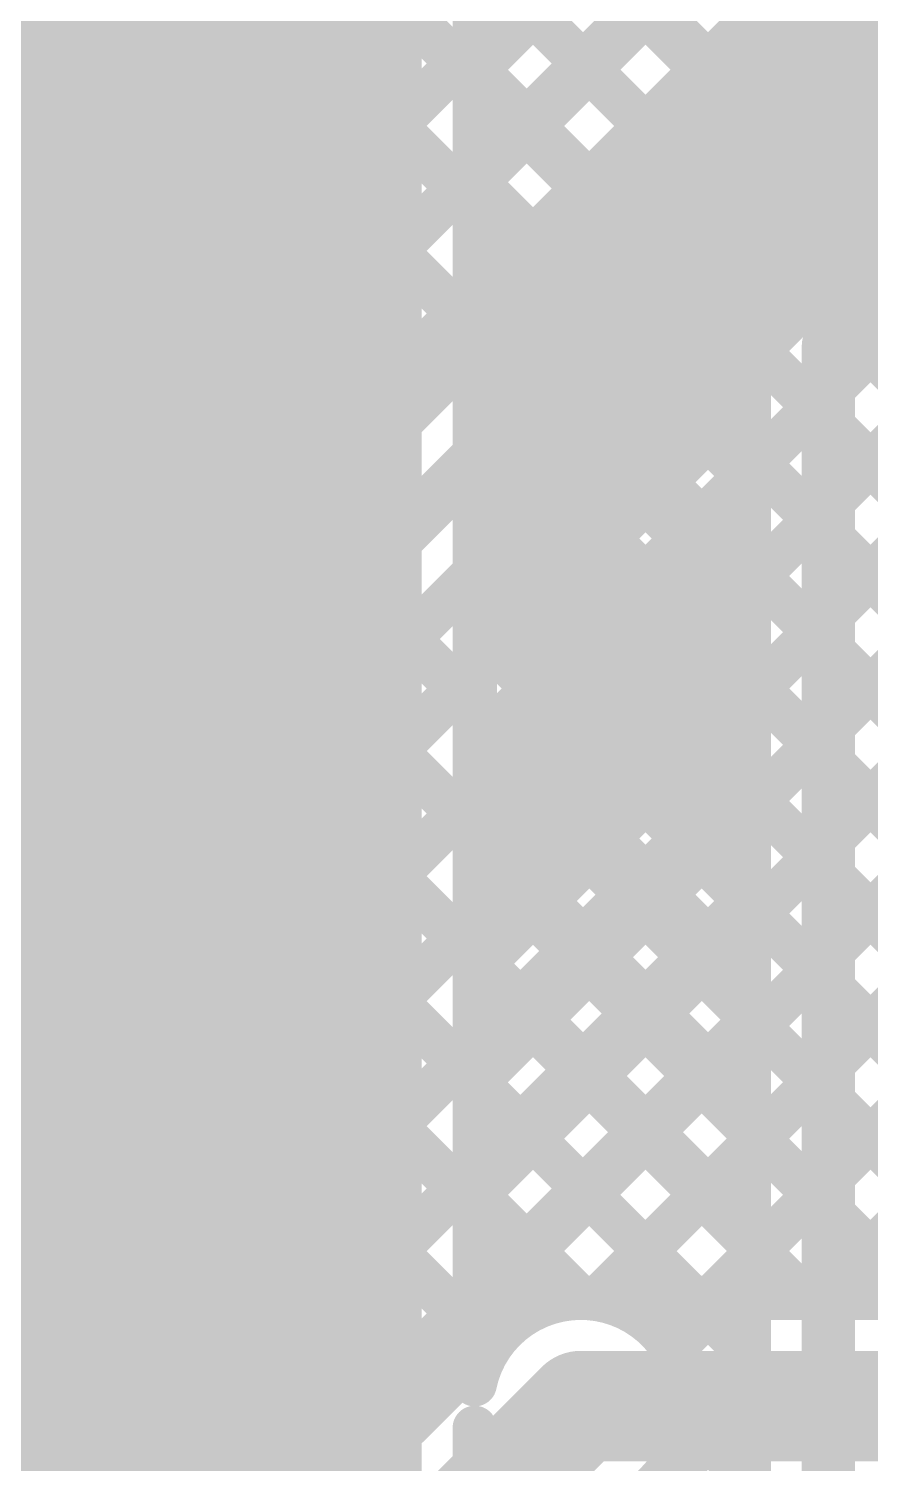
# Model space of a CAD drawing. Header units: millimetres. Extents: x -0.33 to 3.26, y -0.12 to 2.83.
# Drawn here: x 0.4011 to 0.5915, y 0.2401 to 0.5646 of the extents above; entities that cross this region are included whole.
import ezdxf

# ---------------------------------------------------------------- set-up
doc = ezdxf.new("R2010")
doc.units = ezdxf.units.MM
doc.header["$MEASUREMENT"] = 0
for name, color, linetype in [('BottomLayer', 5, 'Continuous'), ('TopLayer', 1, 'Continuous'), ('TopOverlay', 2, 'Continuous'), ('ViaHoleLayer', 16, 'Continuous')]:
    doc.layers.add(name, color=color, linetype=linetype)

# ---------------------------------------------------------------- blocks, each defined once
blk = doc.blocks.new('T________B_____12_P___95')
at = {"layer": 'TopOverlay', "const_width": 0.01}
blk.add_lwpolyline([(-0.105, -0.162), (2.325, -0.162)], dxfattribs=at)

msp = doc.modelspace()

# ---------------------------------------------------------------- hatches: boundary and pattern name
at = {"layer": 'BottomLayer'}
h = msp.add_hatch(color=5, dxfattribs=at)
edge = h.paths.add_edge_path()
edge.add_arc((0.421, 0.471), 0.01181, 0, 360)
h = msp.add_hatch(color=5, dxfattribs=at)
edge = h.paths.add_edge_path()
edge.add_arc((0.526, 0.253), 0.01181, 0, 360)
at = {"layer": 'TopLayer'}
msp.add_hatch(color=1, dxfattribs=at).paths.add_polyline_path([(0.399, -0.092), (0.49, -0.092), (0.49, 2.286), (0.399, 2.286)])
h = msp.add_hatch(color=1, dxfattribs=at)
edge = h.paths.add_edge_path()
edge.add_arc((0.421, 0.471), 0.01181, 0, 360)
h = msp.add_hatch(color=1, dxfattribs=at)
edge = h.paths.add_edge_path()
edge.add_arc((0.526, 0.253), 0.01181, 0, 360)
at = {"layer": 'ViaHoleLayer'}
h = msp.add_hatch(color=16, dxfattribs=at)
edge = h.paths.add_edge_path()
edge.add_arc((0.421, 0.471), 0.00591, 0, 360)
h = msp.add_hatch(color=16, dxfattribs=at)
edge = h.paths.add_edge_path()
edge.add_arc((0.526, 0.253), 0.00591, 0, 360)

# ---------------------------------------------------------------- linework, layer by layer
at = {"layer": 'BottomLayer'}
for points, const_width in [([(0.45772, 0.44817), (1.09154, 1.082)], 0.01), ([(0.46517, 0.43017), (1.1066, 1.0716)], 0.012), ([(0.47792, 0.41747), (1.11405, 1.0536)], 0.01), ([(0.5693, 0.50575), (1.11714, 1.0536)], 0.01), ([(0.582, 0.493), (1.131, 1.042)], 0.012), ([(0.34712, 0.623), (0.48983, 0.48029)], 0.01), ([(0.35208, 0.4955), (0.47958, 0.623)], 0.01), ([(0.36056, 0.53227), (0.45129, 0.623)], 0.01), ([(0.37541, 0.623), (0.50398, 0.49443)], 0.01), ([(0.38036, 0.4955), (0.50786, 0.623)], 0.01), ([(0.40369, 0.623), (0.51812, 0.50857)], 0.01), ([(0.40865, 0.4955), (0.53615, 0.623)], 0.01), ([(0.43198, 0.623), (0.53226, 0.52272)], 0.01), ([(0.4335, 0.49207), (0.56443, 0.623)], 0.01), ([(0.4451, 0.47539), (0.59272, 0.623)], 0.01), ([(0.44617, 0.44817), (0.62103, 0.62303)], 0.01), ([(0.44617, 0.44817), (0.62103, 0.62303)], 0.01), ([(0.46026, 0.623), (0.5464, 0.53686)], 0.01), ([(0.48855, 0.623), (0.56054, 0.551)], 0.01), ([(0.51683, 0.623), (0.57469, 0.56514)], 0.01), ([(0.32262, 0.61922), (0.47569, 0.46615)], 0.01), ([(0.36293, 0.55062), (0.41806, 0.4955)], 0.01), ([(0.26342, 0.4955), (0.421, 0.4955)], 0.01), ([(0.55772, 0.49726), (0.564, 0.49098)], 0.01), ([(0.564, 0.23146), (0.564, 0.493)], 0.01), ([(0.582, 0.224), (0.582, 0.493)], 0.012), ([(0.54357, 0.48312), (0.564, 0.46269)], 0.01), ([(0.28498, 0.20213), (0.564, 0.48115)], 0.01), ([(0.25327, 0.471), (0.421, 0.471)], 0.025), ([(0.52943, 0.46898), (0.564, 0.43441)], 0.01), ([(0.44534, 0.46821), (0.46155, 0.45201)], 0.01), ([(0.31114, 0.2), (0.564, 0.45286)], 0.01), ([(0.51529, 0.45483), (0.564, 0.40612)], 0.01), ([(0.43463, 0.45064), (0.4371, 0.44817)], 0.01), ([(0.29735, 0.4465), (0.4911, 0.25275)], 0.01), ([(0.4299, 0.44817), (0.45772, 0.44817)], 0.01), ([(0.50115, 0.44069), (0.564, 0.37784)], 0.01), ([(0.37128, 0.43017), (0.46517, 0.43017)], 0.012), ([(0.38692, 0.2475), (0.564, 0.42458)], 0.01), ([(0.48701, 0.42655), (0.564, 0.34956)], 0.01), ([(0.27084, 0.21627), (0.46682, 0.41225)], 0.01), ([(0.36084, 0.36284), (0.41017, 0.41217)], 0.01), ([(0.36084, 0.36284), (0.41017, 0.41217)], 0.01), ([(0.36137, 0.33509), (0.43846, 0.41217)], 0.01), ([(0.38686, 0.41217), (0.46517, 0.41217)], 0.01), ([(0.38825, 0.41217), (0.52309, 0.27733)], 0.01), ([(0.41653, 0.41217), (0.564, 0.2647)], 0.01), ([(0.44481, 0.41217), (0.564, 0.29299)], 0.01), ([(0.47182, 0.41345), (0.564, 0.32127)], 0.01), ([(0.3649, 0.40723), (0.50524, 0.26689)], 0.01), ([(0.41521, 0.2475), (0.564, 0.39629)], 0.01), ([(0.44349, 0.2475), (0.564, 0.36801)], 0.01), ([(0.36278, 0.35279), (0.46807, 0.2475)], 0.01), ([(0.47177, 0.2475), (0.564, 0.33973)], 0.01), ([(0.35908, 0.3282), (0.43978, 0.2475)], 0.01), ([(0.34777, 0.31123), (0.4115, 0.2475)], 0.01), ([(0.52977, 0.27721), (0.564, 0.31144)], 0.01), ([(0.5468, 0.26595), (0.564, 0.28316)], 0.01), ([(0.48585, 0.2475), (0.50868, 0.27032)], 0.01), ([(0.496, 0.223), (0.526, 0.253)], 0.025), ([(0.28913, -0.02), (0.564, 0.25487)], 0.01), ([(0.55033, 0.25009), (0.564, 0.23642)], 0.01), ([(0.37128, 0.2475), (0.48585, 0.2475)], 0.01), ([(0.51335, 0.2057), (0.54332, 0.23568)], 0.01)]:
    msp.add_lwpolyline(points, dxfattribs=dict(at, const_width=const_width))
for points, const_width in [([(0.57219, 0.56514, 1), (0.57719, 0.56514, 1)], 0.005), ([(0.55804, 0.551, 1), (0.56304, 0.551, 1)], 0.005), ([(0.5439, 0.53686, 1), (0.5489, 0.53686, 1)], 0.005), ([(0.52976, 0.52272, 1), (0.53476, 0.52272, 1)], 0.005), ([(0.51562, 0.50857, 1), (0.52062, 0.50857, 1)], 0.005), ([(0.56677, 0.50573, 1), (0.57177, 0.50573, 1)], 0.005), ([(0.5668, 0.50575, 1), (0.5718, 0.50575, 1)], 0.005), ([(0.5668, 0.50575, 1), (0.5718, 0.50575, 1)], 0.005), ([(0.40615, 0.4955, 1), (0.41115, 0.4955, 1)], 0.005), ([(0.41556, 0.4955, 1), (0.42056, 0.4955, 1)], 0.005), ([(0.4185, 0.4955, 1), (0.4235, 0.4955, 1)], 0.005), ([(0.4185, 0.4955, 1), (0.4235, 0.4955, 1)], 0.005), ([(0.55522, 0.49726, 1), (0.56022, 0.49726, 1)], 0.005), ([(0.431, 0.49207, 1), (0.436, 0.49207, 1)], 0.005), ([(0.50148, 0.49443, 1), (0.50648, 0.49443, 1)], 0.005), ([(0.5615, 0.493, 1), (0.5665, 0.493, 1)], 0.005), ([(0.5615, 0.493, 1), (0.5665, 0.493, 1)], 0.005), ([(0.5615, 0.493, 1), (0.5665, 0.493, 1)], 0.005), ([(0.579, 0.493, 1), (0.585, 0.493, 1)], 0.006), ([(0.579, 0.493, 1), (0.585, 0.493, 1)], 0.006), ([(0.5615, 0.49098, 1), (0.5665, 0.49098, 1)], 0.005), ([(0.54107, 0.48312, 1), (0.54607, 0.48312, 1)], 0.005), ([(0.48733, 0.48029, 1), (0.49233, 0.48029, 1)], 0.005), ([(0.5615, 0.48115, 1), (0.5665, 0.48115, 1)], 0.005), ([(0.41475, 0.471, 1), (0.42725, 0.471, 1)], 0.0125), ([(0.4426, 0.47539, 1), (0.4476, 0.47539, 1)], 0.005), ([(0.443, 0.471, 1), (0.448, 0.471, 1)], 0.005), ([(0.443, 0.471, 1), (0.448, 0.471, 1)], 0.005), ([(0.52693, 0.46898, 1), (0.53193, 0.46898, 1)], 0.005), ([(0.44284, 0.46821, 1), (0.44784, 0.46821, 1)], 0.005), ([(0.47319, 0.46615, 1), (0.47819, 0.46615, 1)], 0.005), ([(0.5615, 0.46269, 1), (0.5665, 0.46269, 1)], 0.005), ([(0.51279, 0.45483, 1), (0.51779, 0.45483, 1)], 0.005), ([(0.5615, 0.45286, 1), (0.5665, 0.45286, 1)], 0.005), ([(0.43213, 0.45064, 1), (0.43713, 0.45064, 1)], 0.005), ([(0.45905, 0.45201, 1), (0.46405, 0.45201, 1)], 0.005), ([(0.4274, 0.44817, 1), (0.4324, 0.44817, 1)], 0.005), ([(0.4274, 0.44817, 1), (0.4324, 0.44817, 1)], 0.005), ([(0.4346, 0.44817, 1), (0.4396, 0.44817, 1)], 0.005), ([(0.44367, 0.44817, 1), (0.44867, 0.44817, 1)], 0.005), ([(0.44367, 0.44817, 1), (0.44867, 0.44817, 1)], 0.005), ([(0.45522, 0.44817, 1), (0.46022, 0.44817, 1)], 0.005), ([(0.45522, 0.44817, 1), (0.46022, 0.44817, 1)], 0.005), ([(0.49865, 0.44069, 1), (0.50365, 0.44069, 1)], 0.005), ([(0.5615, 0.43441, 1), (0.5665, 0.43441, 1)], 0.005), ([(0.46217, 0.43017, 1), (0.46817, 0.43017, 1)], 0.006), ([(0.46217, 0.43017, 1), (0.46817, 0.43017, 1)], 0.006), ([(0.48451, 0.42655, 1), (0.48951, 0.42655, 1)], 0.005), ([(0.5615, 0.42458, 1), (0.5665, 0.42458, 1)], 0.005), ([(0.4754, 0.41745, 1), (0.4804, 0.41745, 1)], 0.005), ([(0.47542, 0.41747, 1), (0.48042, 0.41747, 1)], 0.005), ([(0.47542, 0.41747, 1), (0.48042, 0.41747, 1)], 0.005), ([(0.40767, 0.41217, 1), (0.41267, 0.41217, 1)], 0.005), ([(0.40767, 0.41217, 1), (0.41267, 0.41217, 1)], 0.005), ([(0.41403, 0.41217, 1), (0.41903, 0.41217, 1)], 0.005), ([(0.43596, 0.41217, 1), (0.44096, 0.41217, 1)], 0.005), ([(0.44231, 0.41217, 1), (0.44731, 0.41217, 1)], 0.005), ([(0.46267, 0.41217, 1), (0.46767, 0.41217, 1)], 0.005), ([(0.46267, 0.41217, 1), (0.46767, 0.41217, 1)], 0.005), ([(0.46267, 0.41217, 1), (0.46767, 0.41217, 1)], 0.005), ([(0.46432, 0.41225, 1), (0.46932, 0.41225, 1)], 0.005), ([(0.46932, 0.41345, 1), (0.47432, 0.41345, 1)], 0.005), ([(0.5615, 0.40612, 1), (0.5665, 0.40612, 1)], 0.005), ([(0.5615, 0.39629, 1), (0.5665, 0.39629, 1)], 0.005), ([(0.5615, 0.37784, 1), (0.5665, 0.37784, 1)], 0.005), ([(0.5615, 0.36801, 1), (0.5665, 0.36801, 1)], 0.005), ([(0.5615, 0.34956, 1), (0.5665, 0.34956, 1)], 0.005), ([(0.5615, 0.33973, 1), (0.5665, 0.33973, 1)], 0.005), ([(0.5615, 0.32127, 1), (0.5665, 0.32127, 1)], 0.005), ([(0.5615, 0.31144, 1), (0.5665, 0.31144, 1)], 0.005), ([(0.5615, 0.29299, 1), (0.5665, 0.29299, 1)], 0.005), ([(0.5615, 0.28316, 1), (0.5665, 0.28316, 1)], 0.005), ([(0.52059, 0.27733, 1), (0.52559, 0.27733, 1)], 0.005), ([(0.52727, 0.27721, 1), (0.53227, 0.27721, 1)], 0.005), ([(0.50618, 0.27032, 1), (0.51118, 0.27032, 1)], 0.005), ([(0.50618, 0.27032, 1), (0.51118, 0.27032, 1)], 0.005), ([(0.50274, 0.26689, 1), (0.50774, 0.26689, 1)], 0.005), ([(0.5443, 0.26595, 1), (0.5493, 0.26595, 1)], 0.005), ([(0.5615, 0.2647, 1), (0.5665, 0.2647, 1)], 0.005), ([(0.51975, 0.253, 1), (0.53225, 0.253, 1)], 0.0125), ([(0.5615, 0.25487, 1), (0.5665, 0.25487, 1)], 0.005), ([(0.4886, 0.25275, 1), (0.4936, 0.25275, 1)], 0.005), ([(0.548, 0.253, 1), (0.553, 0.253, 1)], 0.005), ([(0.548, 0.253, 1), (0.553, 0.253, 1)], 0.005), ([(0.54783, 0.25009, 1), (0.55283, 0.25009, 1)], 0.005), ([(0.409, 0.2475, 1), (0.414, 0.2475, 1)], 0.005), ([(0.41271, 0.2475, 1), (0.41771, 0.2475, 1)], 0.005), ([(0.43728, 0.2475, 1), (0.44228, 0.2475, 1)], 0.005), ([(0.44099, 0.2475, 1), (0.44599, 0.2475, 1)], 0.005), ([(0.46557, 0.2475, 1), (0.47057, 0.2475, 1)], 0.005), ([(0.46927, 0.2475, 1), (0.47427, 0.2475, 1)], 0.005), ([(0.48335, 0.2475, 1), (0.48835, 0.2475, 1)], 0.005), ([(0.48335, 0.2475, 1), (0.48835, 0.2475, 1)], 0.005), ([(0.54082, 0.23568, 1), (0.54582, 0.23568, 1)], 0.005), ([(0.54082, 0.23568, 1), (0.54582, 0.23568, 1)], 0.005), ([(0.5615, 0.23642, 1), (0.5665, 0.23642, 1)], 0.005)]:
    msp.add_lwpolyline(points, format="xyb", close=True, dxfattribs=dict(at, const_width=const_width))
at = {"layer": 'BottomLayer', "const_width": 0.01}
for points in [[(0.564, 0.493, -0.199396), (0.5693, 0.50575)], [(0.564, 0.493, -0.198912), (0.56927, 0.50573)], [(0.421, 0.4955, -0.414214), (0.4455, 0.471)], [(0.4455, 0.471, -0.309088), (0.4299, 0.44817)], [(0.47792, 0.41747, -0.199396), (0.46517, 0.41217)], [(0.4779, 0.41745, -0.198912), (0.46517, 0.41217)], [(0.50868, 0.27032, -0.668179), (0.5505, 0.253)], [(0.5505, 0.253, -0.198912), (0.54332, 0.23568)]]:
    msp.add_lwpolyline(points, format="xyb", dxfattribs=at)
at = {"layer": 'TopLayer'}
for points, const_width in [([(0.502, 0.55491), (0.54759, 0.6005)], 0.01), ([(0.502, 0.504), (0.5985, 0.6005)], 0.01), ([(0.502, 0.52946), (0.57304, 0.6005)], 0.01), ([(0.502, 0.504), (0.5985, 0.6005)], 0.01), ([(0.502, 0.47854), (0.62396, 0.6005)], 0.01), ([(0.502, 0.25792), (0.502, 0.6005)], 0.01), ([(0.50821, 0.6005), (0.64199, 0.46672)], 0.01), ([(0.53367, 0.6005), (0.65546, 0.47871)], 0.01), ([(0.55912, 0.6005), (0.63546, 0.52417)], 0.01), ([(0.502, 0.45309), (0.64528, 0.59636)], 0.01), ([(0.502, 0.42763), (0.66038, 0.58601)], 0.01), ([(0.502, 0.58126), (0.63453, 0.44873)], 0.01), ([(0.502, 0.5558), (0.66764, 0.39016)], 0.01), ([(0.502, 0.40218), (0.63401, 0.53419)], 0.01), ([(0.502, 0.53035), (0.6502, 0.38215)], 0.01), ([(0.502, 0.37672), (0.63955, 0.51427)], 0.01), ([(0.502, 0.50489), (0.63866, 0.36823)], 0.01), ([(0.502, 0.35127), (0.65165, 0.50092)], 0.01), ([(0.502, 0.47943), (0.63403, 0.3474)], 0.01), ([(0.502, 0.32581), (0.64016, 0.46397)], 0.01), ([(0.502, 0.45398), (0.66086, 0.29511)], 0.01), ([(0.502, 0.30035), (0.63493, 0.43328)], 0.01), ([(0.502, 0.42852), (0.6456, 0.28492)], 0.01), ([(0.502, 0.2749), (0.64308, 0.41598)], 0.01), ([(0.53006, 0.2775), (0.65711, 0.40456)], 0.01), ([(0.502, 0.40307), (0.62757, 0.2775)], 0.01), ([(0.502, 0.37761), (0.60211, 0.2775)], 0.01), ([(0.55551, 0.2775), (0.63471, 0.3567)], 0.01), ([(0.502, 0.35216), (0.57666, 0.2775)], 0.01), ([(0.58097, 0.2775), (0.63697, 0.3335)], 0.01), ([(0.502, 0.3267), (0.5512, 0.2775)], 0.01), ([(0.502, 0.30124), (0.52575, 0.2775)], 0.01), ([(0.526, 0.2775), (0.63996, 0.2775)], 0.01), ([(0.502, 0.27579), (0.50808, 0.26971)], 0.01), ([(0.526, 0.253), (0.677, 0.253)], 0.025), ([(0.502, -0.082), (0.502, 0.24808)], 0.01)]:
    msp.add_lwpolyline(points, dxfattribs=dict(at, const_width=const_width))
for points, const_width in [([(0.4995, 0.5558, 1), (0.5045, 0.5558, 1)], 0.005), ([(0.4995, 0.55491, 1), (0.5045, 0.55491, 1)], 0.005), ([(0.4995, 0.53035, 1), (0.5045, 0.53035, 1)], 0.005), ([(0.4995, 0.52946, 1), (0.5045, 0.52946, 1)], 0.005), ([(0.4995, 0.50489, 1), (0.5045, 0.50489, 1)], 0.005), ([(0.4995, 0.504, 1), (0.5045, 0.504, 1)], 0.005), ([(0.4995, 0.504, 1), (0.5045, 0.504, 1)], 0.005), ([(0.4995, 0.47943, 1), (0.5045, 0.47943, 1)], 0.005), ([(0.4995, 0.47854, 1), (0.5045, 0.47854, 1)], 0.005), ([(0.4995, 0.45398, 1), (0.5045, 0.45398, 1)], 0.005), ([(0.4995, 0.45309, 1), (0.5045, 0.45309, 1)], 0.005), ([(0.4995, 0.42852, 1), (0.5045, 0.42852, 1)], 0.005), ([(0.4995, 0.42763, 1), (0.5045, 0.42763, 1)], 0.005), ([(0.4995, 0.40307, 1), (0.5045, 0.40307, 1)], 0.005), ([(0.4995, 0.40218, 1), (0.5045, 0.40218, 1)], 0.005), ([(0.4995, 0.37761, 1), (0.5045, 0.37761, 1)], 0.005), ([(0.4995, 0.37672, 1), (0.5045, 0.37672, 1)], 0.005), ([(0.4995, 0.35216, 1), (0.5045, 0.35216, 1)], 0.005), ([(0.4995, 0.35127, 1), (0.5045, 0.35127, 1)], 0.005), ([(0.4995, 0.3267, 1), (0.5045, 0.3267, 1)], 0.005), ([(0.4995, 0.32581, 1), (0.5045, 0.32581, 1)], 0.005), ([(0.4995, 0.30124, 1), (0.5045, 0.30124, 1)], 0.005), ([(0.4995, 0.30035, 1), (0.5045, 0.30035, 1)], 0.005), ([(0.52325, 0.2775, 1), (0.52825, 0.2775, 1)], 0.005), ([(0.5235, 0.2775, 1), (0.5285, 0.2775, 1)], 0.005), ([(0.5235, 0.2775, 1), (0.5285, 0.2775, 1)], 0.005), ([(0.52756, 0.2775, 1), (0.53256, 0.2775, 1)], 0.005), ([(0.5487, 0.2775, 1), (0.5537, 0.2775, 1)], 0.005), ([(0.55301, 0.2775, 1), (0.55801, 0.2775, 1)], 0.005), ([(0.57416, 0.2775, 1), (0.57916, 0.2775, 1)], 0.005), ([(0.57847, 0.2775, 1), (0.58347, 0.2775, 1)], 0.005), ([(0.4995, 0.27579, 1), (0.5045, 0.27579, 1)], 0.005), ([(0.4995, 0.2749, 1), (0.5045, 0.2749, 1)], 0.005), ([(0.50558, 0.26971, 1), (0.51058, 0.26971, 1)], 0.005), ([(0.4995, 0.25792, 1), (0.5045, 0.25792, 1)], 0.005), ([(0.4995, 0.25792, 1), (0.5045, 0.25792, 1)], 0.005), ([(0.51975, 0.253, 1), (0.53225, 0.253, 1)], 0.0125), ([(0.4995, 0.24808, 1), (0.5045, 0.24808, 1)], 0.005), ([(0.4995, 0.24808, 1), (0.5045, 0.24808, 1)], 0.005)]:
    msp.add_lwpolyline(points, format="xyb", close=True, dxfattribs=dict(at, const_width=const_width))
at = {"layer": 'TopLayer', "const_width": 0.01}
for points in [[(0.502, 0.25792, -0.356107), (0.526, 0.2775)], [(0.526, 0.2285, -0.356107), (0.502, 0.24808)]]:
    msp.add_lwpolyline(points, format="xyb", dxfattribs=at)

# ---------------------------------------------------------------- block references
at = {"rotation": 90}
msp.add_blockref('T________B_____12_P___95', (0.311, 0.148), dxfattribs=at)

doc.saveas('drawing.dxf')
